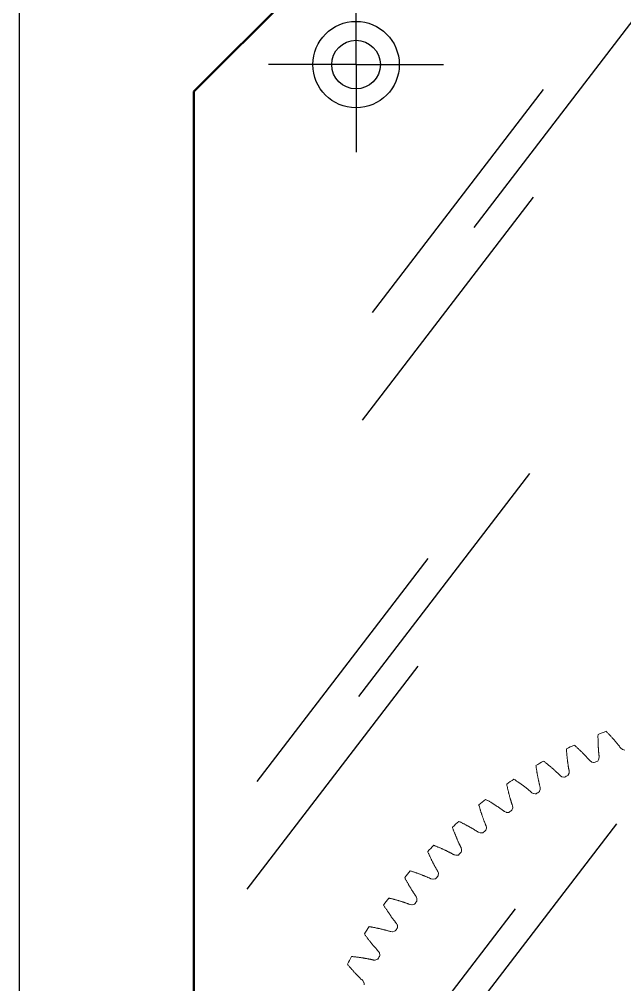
# Model space of a CAD drawing. Header units: millimetres. Extents: x 278858 to 279223, y 218711 to 219074.
# Drawn here: x 278858.1 to 278914.1, y 218940.2 to 219029.5 of the extents above; entities that cross this region are included whole.
import ezdxf

# ---------------------------------------------------------------- set-up
doc = ezdxf.new("R2010")
doc.units = ezdxf.units.MM
doc.header["$LTSCALE"] = 2
doc.linetypes.add('AM_ISO08W050', pattern=[18, 12, -1.5, 3, -1.5])
doc.linetypes.add('AM_ISO08W050x2', pattern=[9, 6, -0.75, 1.5, -0.75])
for name, color, linetype, lineweight in [('AM_4', 3, 'Continuous', 25), ('AM_7', 1, 'AM_ISO08W050', 25), ('AM_9', 251, 'Continuous', 15), ('Visibile (ANSI)', 7, 'Continuous', 50)]:
    doc.layers.add(name, color=color, linetype=linetype, lineweight=lineweight)

msp = doc.modelspace()

# ---------------------------------------------------------------- linework, layer by layer
msp.add_lwpolyline([(279222.873, 219074.478), (278858.103, 219074.478), (278858.103, 218711.099), (279222.873, 218711.099)], close=True)
for radius in [4, 2.25]:
    msp.add_circle((278889.271, 219025.328), radius)
at = {"layer": 'AM_4'}
for p, q in [((278915.991, 219030.901), (278900.162, 219010.259)), ((278906.594, 219023.014), (278890.766, 219002.372)), ((278905.655, 219013.061), (278889.827, 218992.419)), ((278905.327, 218987.49), (278889.499, 218966.849)), ((278895.931, 218979.603), (278880.103, 218958.961)), ((278894.991, 218969.65), (278879.163, 218949.009)), ((278913.382, 218955.064), (278897.554, 218934.422)), ((278903.986, 218947.177), (278888.158, 218926.535))]:
    msp.add_line(p, q, dxfattribs=at)
at = {"layer": 'AM_7', "linetype": 'AM_ISO08W050x2'}
for q in [(278889.271, 219033.419), (278881.18, 219025.328), (278889.271, 219017.237), (278897.362, 219025.328)]:
    msp.add_line((278889.271, 219025.328), q, dxfattribs=at)
at = {"layer": 'AM_9'}
for p, q in [((278911.667, 218963.265), (278911.666, 218963.204)), ((278911.666, 218963.204), (278911.666, 218963.143)), ((278911.666, 218963.143), (278911.666, 218963.083)), ((278911.666, 218963.083), (278911.666, 218963.023)), ((278911.666, 218963.023), (278911.667, 218962.964)), ((278911.667, 218963.327), (278911.667, 218963.265)), ((278911.667, 218962.964), (278911.667, 218962.905)), ((278912.456, 218963.584), (278912.412, 218963.628)), ((278912.498, 218963.54), (278912.456, 218963.584)), ((278912.541, 218963.497), (278912.498, 218963.54)), ((278912.583, 218963.453), (278912.541, 218963.497)), ((278912.624, 218963.41), (278912.583, 218963.453)), ((278912.665, 218963.367), (278912.624, 218963.41)), ((278912.705, 218963.325), (278912.665, 218963.367)), ((278912.745, 218963.282), (278912.705, 218963.325)), ((278912.784, 218963.24), (278912.745, 218963.282)), ((278912.823, 218963.198), (278912.784, 218963.24)), ((278912.862, 218963.156), (278912.823, 218963.198)), ((278912.9, 218963.115), (278912.862, 218963.156)), ((278912.937, 218963.073), (278912.9, 218963.115)), ((278912.974, 218963.032), (278912.937, 218963.073)), ((278913.011, 218962.992), (278912.974, 218963.032)), ((278913.047, 218962.951), (278913.011, 218962.992)), ((278913.082, 218962.911), (278913.047, 218962.951)), ((278909.514, 218962.307), (278909.468, 218962.347)), ((278909.56, 218962.266), (278909.514, 218962.307)), ((278909.605, 218962.226), (278909.56, 218962.266)), ((278909.65, 218962.185), (278909.605, 218962.226)), ((278909.694, 218962.145), (278909.65, 218962.185)), ((278909.738, 218962.105), (278909.694, 218962.145)), ((278909.781, 218962.065), (278909.738, 218962.105)), ((278909.824, 218962.026), (278909.781, 218962.065)), ((278911.667, 218962.905), (278911.668, 218962.847)), ((278911.668, 218962.847), (278911.669, 218962.789)), ((278911.669, 218962.789), (278911.67, 218962.732)), ((278911.67, 218962.732), (278911.672, 218962.675)), ((278911.672, 218962.675), (278911.673, 218962.619)), ((278911.673, 218962.619), (278911.675, 218962.564)), ((278911.675, 218962.564), (278911.677, 218962.508)), ((278911.677, 218962.508), (278911.679, 218962.454)), ((278911.679, 218962.454), (278911.681, 218962.399)), ((278911.681, 218962.399), (278911.683, 218962.346)), ((278911.683, 218962.346), (278911.686, 218962.292)), ((278911.686, 218962.292), (278911.689, 218962.24)), ((278911.689, 218962.24), (278911.692, 218962.188)), ((278911.692, 218962.188), (278911.695, 218962.136)), ((278911.695, 218962.136), (278911.698, 218962.085)), ((278911.698, 218962.085), (278911.701, 218962.034)), ((278913.117, 218962.871), (278913.082, 218962.911)), ((278913.152, 218962.831), (278913.117, 218962.871)), ((278913.186, 218962.791), (278913.152, 218962.831)), ((278913.22, 218962.752), (278913.186, 218962.791)), ((278913.253, 218962.713), (278913.22, 218962.752)), ((278913.286, 218962.674), (278913.253, 218962.713)), ((278913.318, 218962.636), (278913.286, 218962.674)), ((278913.35, 218962.598), (278913.318, 218962.636)), ((278913.382, 218962.56), (278913.35, 218962.598)), ((278913.413, 218962.522), (278913.382, 218962.56)), ((278913.444, 218962.485), (278913.413, 218962.522)), ((278913.474, 218962.447), (278913.444, 218962.485)), ((278913.503, 218962.411), (278913.474, 218962.447)), ((278913.533, 218962.374), (278913.503, 218962.411)), ((278913.562, 218962.338), (278913.533, 218962.374)), ((278913.59, 218962.302), (278913.562, 218962.338)), ((278913.618, 218962.266), (278913.59, 218962.302)), ((278913.646, 218962.231), (278913.618, 218962.266)), ((278913.673, 218962.196), (278913.646, 218962.231)), ((278913.699, 218962.161), (278913.673, 218962.196)), ((278913.726, 218962.126), (278913.699, 218962.161)), ((278913.752, 218962.092), (278913.726, 218962.126)), ((278913.78, 218962.059), (278913.752, 218962.092)), ((278913.897, 218961.96), (278913.78, 218962.059)), ((278908.746, 218961.995), (278908.749, 218961.934)), ((278908.749, 218961.934), (278908.753, 218961.873)), ((278908.753, 218961.873), (278908.757, 218961.812)), ((278908.757, 218961.812), (278908.761, 218961.752)), ((278908.761, 218961.752), (278908.766, 218961.692)), ((278908.766, 218961.692), (278908.77, 218961.633)), ((278908.77, 218961.633), (278908.775, 218961.575)), ((278908.775, 218961.575), (278908.78, 218961.517)), ((278908.78, 218961.517), (278908.785, 218961.459)), ((278908.785, 218961.459), (278908.79, 218961.402)), ((278908.79, 218961.402), (278908.795, 218961.346)), ((278908.795, 218961.346), (278908.801, 218961.29)), ((278908.801, 218961.29), (278908.806, 218961.234)), ((278908.806, 218961.234), (278908.812, 218961.179)), ((278908.812, 218961.179), (278908.818, 218961.125)), ((278909.866, 218961.987), (278909.824, 218962.026)), ((278909.908, 218961.947), (278909.866, 218961.987)), ((278909.949, 218961.908), (278909.908, 218961.947)), ((278909.99, 218961.87), (278909.949, 218961.908)), ((278910.03, 218961.831), (278909.99, 218961.87)), ((278910.07, 218961.793), (278910.03, 218961.831)), ((278910.109, 218961.755), (278910.07, 218961.793)), ((278910.148, 218961.717), (278910.109, 218961.755)), ((278910.186, 218961.679), (278910.148, 218961.717)), ((278910.224, 218961.641), (278910.186, 218961.679)), ((278910.261, 218961.604), (278910.224, 218961.641)), ((278910.298, 218961.567), (278910.261, 218961.604)), ((278910.335, 218961.53), (278910.298, 218961.567)), ((278910.37, 218961.494), (278910.335, 218961.53)), ((278910.406, 218961.457), (278910.37, 218961.494)), ((278910.441, 218961.421), (278910.406, 218961.457)), ((278910.475, 218961.385), (278910.441, 218961.421)), ((278910.51, 218961.35), (278910.475, 218961.385)), ((278910.543, 218961.314), (278910.51, 218961.35)), ((278910.576, 218961.279), (278910.543, 218961.314)), ((278910.609, 218961.244), (278910.576, 218961.279)), ((278910.641, 218961.209), (278910.609, 218961.244)), ((278910.673, 218961.175), (278910.641, 218961.209)), ((278910.704, 218961.141), (278910.673, 218961.175)), ((278911.701, 218962.034), (278911.705, 218961.984)), ((278911.705, 218961.984), (278911.708, 218961.934)), ((278911.708, 218961.934), (278911.712, 218961.885)), ((278911.712, 218961.885), (278911.716, 218961.836)), ((278911.716, 218961.836), (278911.72, 218961.788)), ((278911.72, 218961.788), (278911.724, 218961.74)), ((278911.724, 218961.74), (278911.728, 218961.693)), ((278911.728, 218961.693), (278911.732, 218961.647)), ((278911.732, 218961.647), (278911.737, 218961.6)), ((278911.737, 218961.6), (278911.741, 218961.555)), ((278911.741, 218961.555), (278911.746, 218961.51)), ((278911.746, 218961.51), (278911.751, 218961.465)), ((278911.751, 218961.465), (278911.755, 218961.421)), ((278911.755, 218961.421), (278911.76, 218961.377)), ((278911.773, 218961.249), (278911.758, 218961.096)), ((278911.76, 218961.377), (278911.765, 218961.334)), ((278911.765, 218961.334), (278911.771, 218961.292)), ((278911.771, 218961.292), (278911.773, 218961.249)), ((278913.924, 218961.941), (278913.897, 218961.96)), ((278914.072, 218961.899), (278913.924, 218961.941)), ((278914.138, 218961.878), (278914.072, 218961.899)), ((278905.924, 218960.463), (278905.932, 218960.402)), ((278905.932, 218960.402), (278905.94, 218960.341)), ((278905.94, 218960.341), (278905.948, 218960.281)), ((278905.948, 218960.281), (278905.957, 218960.222)), ((278906.669, 218960.827), (278906.62, 218960.865)), ((278906.717, 218960.79), (278906.669, 218960.827)), ((278906.765, 218960.753), (278906.717, 218960.79)), ((278906.813, 218960.716), (278906.765, 218960.753)), ((278906.86, 218960.679), (278906.813, 218960.716)), ((278906.906, 218960.642), (278906.86, 218960.679)), ((278906.952, 218960.605), (278906.906, 218960.642)), ((278906.997, 218960.569), (278906.952, 218960.605)), ((278907.042, 218960.533), (278906.997, 218960.569)), ((278907.087, 218960.497), (278907.042, 218960.533)), ((278907.13, 218960.461), (278907.087, 218960.497)), ((278907.174, 218960.425), (278907.13, 218960.461)), ((278907.217, 218960.389), (278907.174, 218960.425)), ((278907.259, 218960.354), (278907.217, 218960.389)), ((278907.301, 218960.318), (278907.259, 218960.354)), ((278907.342, 218960.283), (278907.301, 218960.318)), ((278907.383, 218960.248), (278907.342, 218960.283)), ((278908.818, 218961.125), (278908.824, 218961.071)), ((278908.824, 218961.071), (278908.83, 218961.018)), ((278908.83, 218961.018), (278908.836, 218960.965)), ((278908.836, 218960.965), (278908.843, 218960.912)), ((278908.843, 218960.912), (278908.849, 218960.861)), ((278908.849, 218960.861), (278908.856, 218960.809)), ((278908.856, 218960.809), (278908.863, 218960.758)), ((278908.863, 218960.758), (278908.87, 218960.708)), ((278908.87, 218960.708), (278908.876, 218960.658)), ((278908.876, 218960.658), (278908.884, 218960.609)), ((278908.884, 218960.609), (278908.891, 218960.56)), ((278908.891, 218960.56), (278908.898, 218960.512)), ((278908.898, 218960.512), (278908.905, 218960.464)), ((278908.905, 218960.464), (278908.913, 218960.417)), ((278908.913, 218960.417), (278908.92, 218960.37)), ((278908.92, 218960.37), (278908.928, 218960.324)), ((278908.928, 218960.324), (278908.935, 218960.278)), ((278908.935, 218960.278), (278908.943, 218960.233)), ((278910.735, 218961.107), (278910.704, 218961.141)), ((278910.766, 218961.073), (278910.735, 218961.107)), ((278910.796, 218961.04), (278910.766, 218961.073)), ((278910.825, 218961.007), (278910.796, 218961.04)), ((278910.854, 218960.974), (278910.825, 218961.007)), ((278910.883, 218960.941), (278910.854, 218960.974)), ((278910.911, 218960.909), (278910.883, 218960.941)), ((278910.941, 218960.878), (278910.911, 218960.909)), ((278911.065, 218960.787), (278910.941, 218960.878)), ((278911.093, 218960.77), (278911.065, 218960.787)), ((278911.244, 218960.738), (278911.093, 218960.77)), ((278911.311, 218960.722), (278911.244, 218960.738)), ((278911.675, 218960.93), (278911.642, 218960.869)), ((278911.752, 218961.063), (278911.675, 218960.93)), ((278911.758, 218961.096), (278911.752, 218961.063)), ((278905.957, 218960.222), (278905.965, 218960.162)), ((278905.965, 218960.162), (278905.974, 218960.104)), ((278905.974, 218960.104), (278905.983, 218960.046)), ((278905.983, 218960.046), (278905.992, 218959.988)), ((278905.992, 218959.988), (278906.001, 218959.931)), ((278906.001, 218959.931), (278906.01, 218959.875)), ((278906.01, 218959.875), (278906.019, 218959.819)), ((278906.019, 218959.819), (278906.028, 218959.763)), ((278906.028, 218959.763), (278906.038, 218959.708)), ((278906.038, 218959.708), (278906.047, 218959.654)), ((278906.047, 218959.654), (278906.057, 218959.6)), ((278906.057, 218959.6), (278906.067, 218959.547)), ((278906.067, 218959.547), (278906.077, 218959.494)), ((278906.077, 218959.494), (278906.087, 218959.442)), ((278906.087, 218959.442), (278906.097, 218959.39)), ((278906.097, 218959.39), (278906.107, 218959.338)), ((278907.423, 218960.213), (278907.383, 218960.248)), ((278907.463, 218960.179), (278907.423, 218960.213)), ((278907.503, 218960.144), (278907.463, 218960.179)), ((278907.541, 218960.11), (278907.503, 218960.144)), ((278907.58, 218960.076), (278907.541, 218960.11)), ((278907.618, 218960.042), (278907.58, 218960.076)), ((278907.655, 218960.009), (278907.618, 218960.042)), ((278907.692, 218959.975), (278907.655, 218960.009)), ((278907.729, 218959.942), (278907.692, 218959.975)), ((278907.765, 218959.909), (278907.729, 218959.942)), ((278907.8, 218959.876), (278907.765, 218959.909)), ((278907.835, 218959.844), (278907.8, 218959.876)), ((278907.87, 218959.811), (278907.835, 218959.844)), ((278907.904, 218959.779), (278907.87, 218959.811)), ((278907.937, 218959.747), (278907.904, 218959.779)), ((278907.971, 218959.716), (278907.937, 218959.747)), ((278908.003, 218959.684), (278907.971, 218959.716)), ((278908.036, 218959.653), (278908.003, 218959.684)), ((278908.067, 218959.622), (278908.036, 218959.653)), ((278908.099, 218959.591), (278908.067, 218959.622)), ((278908.129, 218959.561), (278908.099, 218959.591)), ((278908.16, 218959.531), (278908.129, 218959.561)), ((278908.192, 218959.502), (278908.16, 218959.531)), ((278908.322, 218959.42), (278908.192, 218959.502)), ((278908.351, 218959.405), (278908.322, 218959.42)), ((278908.504, 218959.384), (278908.351, 218959.405)), ((278908.572, 218959.372), (278908.504, 218959.384)), ((278908.92, 218959.605), (278908.892, 218959.542)), ((278908.988, 218959.743), (278908.92, 218959.605)), ((278908.943, 218960.233), (278908.951, 218960.188)), ((278908.951, 218960.188), (278908.959, 218960.144)), ((278908.959, 218960.144), (278908.967, 218960.1)), ((278908.967, 218960.1), (278908.975, 218960.057)), ((278908.975, 218960.057), (278908.983, 218960.015)), ((278908.983, 218960.015), (278908.991, 218959.972)), ((278908.992, 218959.776), (278908.988, 218959.743)), ((278908.991, 218959.972), (278908.996, 218959.93)), ((278908.996, 218959.93), (278908.992, 218959.776)), ((278903.216, 218958.738), (278903.228, 218958.678)), ((278903.228, 218958.678), (278903.241, 218958.618)), ((278903.241, 218958.618), (278903.253, 218958.558)), ((278903.253, 218958.558), (278903.266, 218958.499)), ((278903.266, 218958.499), (278903.278, 218958.441)), ((278903.934, 218959.153), (278903.882, 218959.187)), ((278903.985, 218959.119), (278903.934, 218959.153)), ((278904.035, 218959.086), (278903.985, 218959.119)), ((278904.085, 218959.052), (278904.035, 218959.086)), ((278904.134, 218959.018), (278904.085, 218959.052)), ((278904.183, 218958.985), (278904.134, 218959.018)), ((278904.232, 218958.952), (278904.183, 218958.985)), ((278904.279, 218958.918), (278904.232, 218958.952)), ((278904.327, 218958.885), (278904.279, 218958.918)), ((278904.373, 218958.852), (278904.327, 218958.885)), ((278904.42, 218958.82), (278904.373, 218958.852)), ((278904.465, 218958.787), (278904.42, 218958.82)), ((278904.511, 218958.754), (278904.465, 218958.787)), ((278904.555, 218958.722), (278904.511, 218958.754)), ((278904.6, 218958.69), (278904.555, 218958.722)), ((278904.643, 218958.657), (278904.6, 218958.69)), ((278904.687, 218958.625), (278904.643, 218958.657)), ((278904.729, 218958.593), (278904.687, 218958.625)), ((278904.771, 218958.562), (278904.729, 218958.593)), ((278904.813, 218958.53), (278904.771, 218958.562)), ((278904.854, 218958.499), (278904.813, 218958.53)), ((278904.895, 218958.467), (278904.854, 218958.499)), ((278906.107, 218959.338), (278906.117, 218959.288)), ((278906.117, 218959.288), (278906.127, 218959.237)), ((278906.127, 218959.237), (278906.137, 218959.188)), ((278906.137, 218959.188), (278906.148, 218959.138)), ((278906.148, 218959.138), (278906.158, 218959.09)), ((278906.158, 218959.09), (278906.169, 218959.042)), ((278906.169, 218959.042), (278906.179, 218958.994)), ((278906.179, 218958.994), (278906.19, 218958.947)), ((278906.19, 218958.947), (278906.201, 218958.9)), ((278906.201, 218958.9), (278906.211, 218958.854)), ((278906.211, 218958.854), (278906.222, 218958.808)), ((278906.222, 218958.808), (278906.233, 218958.763)), ((278906.233, 218958.763), (278906.244, 218958.719)), ((278906.244, 218958.719), (278906.255, 218958.675)), ((278906.255, 218958.675), (278906.266, 218958.631)), ((278906.266, 218958.631), (278906.277, 218958.588)), ((278906.277, 218958.588), (278906.288, 218958.546)), ((278906.288, 218958.546), (278906.298, 218958.504)), ((278906.298, 218958.504), (278906.309, 218958.462)), ((278903.278, 218958.441), (278903.291, 218958.383)), ((278903.291, 218958.383), (278903.304, 218958.326)), ((278903.304, 218958.326), (278903.317, 218958.269)), ((278903.317, 218958.269), (278903.33, 218958.213)), ((278903.33, 218958.213), (278903.343, 218958.157)), ((278903.343, 218958.157), (278903.356, 218958.102)), ((278903.356, 218958.102), (278903.369, 218958.047)), ((278903.369, 218958.047), (278903.382, 218957.993)), ((278903.382, 218957.993), (278903.396, 218957.939)), ((278903.396, 218957.939), (278903.409, 218957.886)), ((278903.409, 218957.886), (278903.422, 218957.834)), ((278903.422, 218957.834), (278903.436, 218957.782)), ((278903.436, 218957.782), (278903.449, 218957.73)), ((278903.449, 218957.73), (278903.463, 218957.679)), ((278903.463, 218957.679), (278903.477, 218957.629)), ((278903.477, 218957.629), (278903.49, 218957.579)), ((278904.935, 218958.436), (278904.895, 218958.467)), ((278904.975, 218958.405), (278904.935, 218958.436)), ((278905.014, 218958.375), (278904.975, 218958.405)), ((278905.053, 218958.344), (278905.014, 218958.375)), ((278905.091, 218958.314), (278905.053, 218958.344)), ((278905.129, 218958.284), (278905.091, 218958.314)), ((278905.166, 218958.254), (278905.129, 218958.284)), ((278905.203, 218958.224), (278905.166, 218958.254)), ((278905.239, 218958.194), (278905.203, 218958.224)), ((278905.275, 218958.165), (278905.239, 218958.194)), ((278905.31, 218958.135), (278905.275, 218958.165)), ((278905.345, 218958.106), (278905.31, 218958.135)), ((278905.379, 218958.077), (278905.345, 218958.106)), ((278905.413, 218958.049), (278905.379, 218958.077)), ((278905.446, 218958.02), (278905.413, 218958.049)), ((278905.479, 218957.992), (278905.446, 218958.02)), ((278905.512, 218957.964), (278905.479, 218957.992)), ((278905.546, 218957.937), (278905.512, 218957.964)), ((278905.681, 218957.864), (278905.546, 218957.937)), ((278905.711, 218957.852), (278905.681, 218957.864)), ((278905.865, 218957.841), (278905.711, 218957.852)), ((278905.934, 218957.834), (278905.865, 218957.841)), ((278906.265, 218958.091), (278906.241, 218958.026)), ((278906.323, 218958.234), (278906.265, 218958.091)), ((278906.309, 218958.462), (278906.318, 218958.42)), ((278906.318, 218958.42), (278906.324, 218958.267)), ((278906.324, 218958.267), (278906.323, 218958.234)), ((278900.635, 218956.828), (278900.652, 218956.769)), ((278900.652, 218956.769), (278900.668, 218956.71)), ((278900.668, 218956.71), (278900.685, 218956.651)), ((278901.322, 218957.293), (278901.268, 218957.323)), ((278901.375, 218957.262), (278901.322, 218957.293)), ((278901.428, 218957.232), (278901.375, 218957.262)), ((278901.48, 218957.202), (278901.428, 218957.232)), ((278901.532, 218957.172), (278901.48, 218957.202)), ((278901.583, 218957.142), (278901.532, 218957.172)), ((278901.633, 218957.112), (278901.583, 218957.142)), ((278901.683, 218957.082), (278901.633, 218957.112)), ((278901.733, 218957.053), (278901.683, 218957.082)), ((278901.782, 218957.023), (278901.733, 218957.053)), ((278901.83, 218956.993), (278901.782, 218957.023)), ((278901.878, 218956.964), (278901.83, 218956.993)), ((278901.925, 218956.935), (278901.878, 218956.964)), ((278901.972, 218956.905), (278901.925, 218956.935)), ((278902.019, 218956.876), (278901.972, 218956.905)), ((278902.065, 218956.847), (278902.019, 218956.876)), ((278902.11, 218956.818), (278902.065, 218956.847)), ((278902.155, 218956.789), (278902.11, 218956.818)), ((278902.199, 218956.761), (278902.155, 218956.789)), ((278902.243, 218956.732), (278902.199, 218956.761)), ((278902.286, 218956.704), (278902.243, 218956.732)), ((278902.329, 218956.675), (278902.286, 218956.704)), ((278903.49, 218957.579), (278903.504, 218957.529)), ((278903.504, 218957.529), (278903.518, 218957.481)), ((278903.518, 218957.481), (278903.532, 218957.432)), ((278903.532, 218957.432), (278903.546, 218957.384)), ((278903.546, 218957.384), (278903.559, 218957.337)), ((278903.559, 218957.337), (278903.573, 218957.29)), ((278903.573, 218957.29), (278903.587, 218957.244)), ((278903.587, 218957.244), (278903.601, 218957.198)), ((278903.601, 218957.198), (278903.615, 218957.153)), ((278903.615, 218957.153), (278903.629, 218957.108)), ((278903.629, 218957.108), (278903.643, 218957.064)), ((278903.643, 218957.064), (278903.657, 218957.02)), ((278903.657, 218957.02), (278903.671, 218956.977)), ((278903.671, 218956.977), (278903.685, 218956.934)), ((278903.685, 218956.934), (278903.699, 218956.892)), ((278903.699, 218956.892), (278903.712, 218956.851)), ((278903.712, 218956.851), (278903.726, 218956.81)), ((278903.726, 218956.81), (278903.74, 218956.769)), ((278903.74, 218956.769), (278903.752, 218956.727)), ((278903.752, 218956.727), (278903.769, 218956.575)), ((278900.685, 218956.651), (278900.701, 218956.593)), ((278900.701, 218956.593), (278900.718, 218956.536)), ((278900.718, 218956.536), (278900.735, 218956.479)), ((278900.735, 218956.479), (278900.751, 218956.423)), ((278900.751, 218956.423), (278900.768, 218956.367)), ((278900.768, 218956.367), (278900.785, 218956.312)), ((278900.785, 218956.312), (278900.802, 218956.257)), ((278900.802, 218956.257), (278900.819, 218956.203)), ((278900.819, 218956.203), (278900.836, 218956.15)), ((278900.836, 218956.15), (278900.853, 218956.097)), ((278900.853, 218956.097), (278900.87, 218956.044)), ((278900.87, 218956.044), (278900.887, 218955.992)), ((278900.887, 218955.992), (278900.904, 218955.941)), ((278900.904, 218955.941), (278900.921, 218955.89)), ((278900.921, 218955.89), (278900.938, 218955.839)), ((278900.938, 218955.839), (278900.955, 218955.789)), ((278902.371, 218956.647), (278902.329, 218956.675)), ((278902.413, 218956.619), (278902.371, 218956.647)), ((278902.454, 218956.591), (278902.413, 218956.619)), ((278902.495, 218956.563), (278902.454, 218956.591)), ((278902.535, 218956.536), (278902.495, 218956.563)), ((278902.575, 218956.508), (278902.535, 218956.536)), ((278902.614, 218956.481), (278902.575, 218956.508)), ((278902.653, 218956.454), (278902.614, 218956.481)), ((278902.691, 218956.427), (278902.653, 218956.454)), ((278902.729, 218956.4), (278902.691, 218956.427)), ((278902.766, 218956.373), (278902.729, 218956.4)), ((278902.803, 218956.346), (278902.766, 218956.373)), ((278902.839, 218956.32), (278902.803, 218956.346)), ((278902.875, 218956.294), (278902.839, 218956.32)), ((278902.91, 218956.268), (278902.875, 218956.294)), ((278902.945, 218956.242), (278902.91, 218956.268)), ((278902.979, 218956.216), (278902.945, 218956.242)), ((278903.015, 218956.192), (278902.979, 218956.216)), ((278903.155, 218956.129), (278903.015, 218956.192)), ((278903.186, 218956.118), (278903.155, 218956.129)), ((278903.34, 218956.118), (278903.186, 218956.118)), ((278903.409, 218956.116), (278903.34, 218956.118)), ((278903.722, 218956.395), (278903.702, 218956.329)), ((278903.769, 218956.542), (278903.722, 218956.395)), ((278903.769, 218956.575), (278903.769, 218956.542)), ((278898.847, 218955.254), (278898.791, 218955.281)), ((278898.902, 218955.228), (278898.847, 218955.254)), ((278898.956, 218955.201), (278898.902, 218955.228)), ((278899.01, 218955.175), (278898.956, 218955.201)), ((278899.064, 218955.148), (278899.01, 218955.175)), ((278899.117, 218955.122), (278899.064, 218955.148)), ((278899.17, 218955.096), (278899.117, 218955.122)), ((278899.222, 218955.07), (278899.17, 218955.096)), ((278899.273, 218955.043), (278899.222, 218955.07)), ((278899.324, 218955.017), (278899.273, 218955.043)), ((278899.374, 218954.991), (278899.324, 218955.017)), ((278899.424, 218954.965), (278899.374, 218954.991)), ((278899.473, 218954.939), (278899.424, 218954.965)), ((278899.522, 218954.913), (278899.473, 218954.939)), ((278899.57, 218954.887), (278899.522, 218954.913)), ((278900.955, 218955.789), (278900.972, 218955.74)), ((278900.972, 218955.74), (278900.99, 218955.691)), ((278900.99, 218955.691), (278901.007, 218955.643)), ((278901.007, 218955.643), (278901.024, 218955.595)), ((278901.024, 218955.595), (278901.041, 218955.547)), ((278901.041, 218955.547), (278901.058, 218955.501)), ((278901.058, 218955.501), (278901.075, 218955.454)), ((278901.075, 218955.454), (278901.092, 218955.409)), ((278901.092, 218955.409), (278901.11, 218955.364)), ((278901.11, 218955.364), (278901.127, 218955.319)), ((278901.127, 218955.319), (278901.144, 218955.275)), ((278901.144, 218955.275), (278901.161, 218955.231)), ((278901.161, 218955.231), (278901.178, 218955.188)), ((278901.178, 218955.188), (278901.195, 218955.145)), ((278901.195, 218955.145), (278901.211, 218955.103)), ((278901.211, 218955.103), (278901.228, 218955.062)), ((278901.228, 218955.062), (278901.245, 218955.021)), ((278901.245, 218955.021), (278901.262, 218954.98)), ((278901.262, 218954.98), (278901.279, 218954.94)), ((278901.279, 218954.94), (278901.295, 218954.901)), ((278901.295, 218954.901), (278901.31, 218954.86)), ((278898.194, 218954.743), (278898.214, 218954.685)), ((278898.214, 218954.685), (278898.235, 218954.627)), ((278898.235, 218954.627), (278898.255, 218954.57)), ((278898.255, 218954.57), (278898.276, 218954.513)), ((278898.276, 218954.513), (278898.297, 218954.457)), ((278898.297, 218954.457), (278898.317, 218954.402)), ((278898.317, 218954.402), (278898.338, 218954.347)), ((278898.338, 218954.347), (278898.358, 218954.293)), ((278898.358, 218954.293), (278898.379, 218954.239)), ((278898.379, 218954.239), (278898.4, 218954.185)), ((278898.4, 218954.185), (278898.42, 218954.132)), ((278898.42, 218954.132), (278898.441, 218954.08)), ((278898.441, 218954.08), (278898.462, 218954.028)), ((278898.462, 218954.028), (278898.482, 218953.977)), ((278899.618, 218954.862), (278899.57, 218954.887)), ((278899.665, 218954.836), (278899.618, 218954.862)), ((278899.712, 218954.81), (278899.665, 218954.836)), ((278899.758, 218954.785), (278899.712, 218954.81)), ((278899.804, 218954.759), (278899.758, 218954.785)), ((278899.849, 218954.734), (278899.804, 218954.759)), ((278899.894, 218954.709), (278899.849, 218954.734)), ((278899.938, 218954.684), (278899.894, 218954.709)), ((278899.982, 218954.658), (278899.938, 218954.684)), ((278900.025, 218954.633), (278899.982, 218954.658)), ((278900.067, 218954.609), (278900.025, 218954.633)), ((278900.109, 218954.584), (278900.067, 218954.609)), ((278900.151, 218954.559), (278900.109, 218954.584)), ((278900.192, 218954.534), (278900.151, 218954.559)), ((278900.232, 218954.51), (278900.192, 218954.534)), ((278900.272, 218954.486), (278900.232, 218954.51)), ((278900.312, 218954.461), (278900.272, 218954.486)), ((278900.351, 218954.437), (278900.312, 218954.461)), ((278900.389, 218954.413), (278900.351, 218954.437)), ((278900.427, 218954.39), (278900.389, 218954.413)), ((278900.465, 218954.366), (278900.427, 218954.39)), ((278900.502, 218954.342), (278900.465, 218954.366)), ((278900.538, 218954.319), (278900.502, 218954.342)), ((278900.575, 218954.296), (278900.538, 218954.319)), ((278900.612, 218954.274), (278900.575, 218954.296)), ((278900.756, 218954.221), (278900.612, 218954.274)), ((278900.788, 218954.212), (278900.756, 218954.221)), ((278900.941, 218954.223), (278900.788, 218954.212)), ((278901.011, 218954.226), (278900.941, 218954.223)), ((278901.303, 218954.527), (278901.288, 218954.459)), ((278901.34, 218954.676), (278901.303, 218954.527)), ((278901.31, 218954.86), (278901.337, 218954.709)), ((278901.337, 218954.709), (278901.34, 218954.676)), ((278898.482, 218953.977), (278898.503, 218953.926)), ((278898.503, 218953.926), (278898.524, 218953.876)), ((278898.524, 218953.876), (278898.544, 218953.827)), ((278898.544, 218953.827), (278898.565, 218953.777)), ((278898.565, 218953.777), (278898.586, 218953.729)), ((278898.586, 218953.729), (278898.606, 218953.681)), ((278898.606, 218953.681), (278898.627, 218953.633)), ((278898.627, 218953.633), (278898.647, 218953.586)), ((278898.647, 218953.586), (278898.668, 218953.54)), ((278898.668, 218953.54), (278898.688, 218953.494)), ((278898.688, 218953.494), (278898.708, 218953.448)), ((278898.708, 218953.448), (278898.729, 218953.403)), ((278898.729, 218953.403), (278898.749, 218953.359)), ((278898.749, 218953.359), (278898.769, 218953.315)), ((278898.769, 218953.315), (278898.789, 218953.272)), ((278898.789, 218953.272), (278898.809, 218953.229)), ((278898.809, 218953.229), (278898.829, 218953.186)), ((278898.829, 218953.186), (278898.849, 218953.145)), ((278898.849, 218953.145), (278898.869, 218953.103)), ((278895.904, 218952.492), (278895.928, 218952.436)), ((278895.928, 218952.436), (278895.953, 218952.38)), ((278895.953, 218952.38), (278895.977, 218952.324)), ((278895.977, 218952.324), (278896.002, 218952.269)), ((278896.002, 218952.269), (278896.026, 218952.215)), ((278896.519, 218953.048), (278896.462, 218953.07)), ((278896.576, 218953.025), (278896.519, 218953.048)), ((278896.632, 218953.003), (278896.576, 218953.025)), ((278896.688, 218952.98), (278896.632, 218953.003)), ((278896.744, 218952.958), (278896.688, 218952.98)), ((278896.798, 218952.935), (278896.744, 218952.958)), ((278896.852, 218952.913), (278896.798, 218952.935)), ((278896.906, 218952.89), (278896.852, 218952.913)), ((278896.959, 218952.868), (278896.906, 218952.89)), ((278897.012, 218952.845), (278896.959, 218952.868)), ((278897.064, 218952.822), (278897.012, 218952.845)), ((278897.116, 218952.8), (278897.064, 218952.822)), ((278897.167, 218952.778), (278897.116, 218952.8)), ((278897.217, 218952.755), (278897.167, 218952.778)), ((278897.267, 218952.733), (278897.217, 218952.755)), ((278897.316, 218952.71), (278897.267, 218952.733)), ((278897.365, 218952.688), (278897.316, 218952.71)), ((278897.414, 218952.666), (278897.365, 218952.688)), ((278897.462, 218952.643), (278897.414, 218952.666)), ((278897.509, 218952.621), (278897.462, 218952.643)), ((278897.556, 218952.599), (278897.509, 218952.621)), ((278897.602, 218952.577), (278897.556, 218952.599)), ((278897.648, 218952.555), (278897.602, 218952.577)), ((278897.693, 218952.533), (278897.648, 218952.555)), ((278897.738, 218952.511), (278897.693, 218952.533)), ((278897.782, 218952.489), (278897.738, 218952.511)), ((278897.826, 218952.467), (278897.782, 218952.489)), ((278897.869, 218952.446), (278897.826, 218952.467)), ((278897.911, 218952.424), (278897.869, 218952.446)), ((278897.954, 218952.402), (278897.911, 218952.424)), ((278897.995, 218952.381), (278897.954, 218952.402)), ((278898.036, 218952.359), (278897.995, 218952.381)), ((278898.077, 218952.338), (278898.036, 218952.359)), ((278898.117, 218952.317), (278898.077, 218952.338)), ((278898.157, 218952.296), (278898.117, 218952.317)), ((278898.196, 218952.275), (278898.157, 218952.296)), ((278898.234, 218952.254), (278898.196, 218952.275)), ((278898.272, 218952.233), (278898.234, 218952.254)), ((278898.31, 218952.212), (278898.272, 218952.233)), ((278898.869, 218953.103), (278898.889, 218953.062)), ((278898.889, 218953.062), (278898.909, 218953.022)), ((278898.909, 218953.022), (278898.928, 218952.982)), ((278898.928, 218952.982), (278898.948, 218952.943)), ((278898.948, 218952.943), (278898.967, 218952.904)), ((278898.967, 218952.904), (278898.987, 218952.866)), ((278898.987, 218952.866), (278899.004, 218952.826)), ((278899.004, 218952.826), (278899.042, 218952.678)), ((278899.02, 218952.494), (278899.01, 218952.425)), ((278899.047, 218952.645), (278899.02, 218952.494)), ((278899.042, 218952.678), (278899.047, 218952.645)), ((278896.026, 218952.215), (278896.051, 218952.161)), ((278896.051, 218952.161), (278896.075, 218952.107)), ((278896.075, 218952.107), (278896.099, 218952.055)), ((278896.099, 218952.055), (278896.124, 218952.002)), ((278896.124, 218952.002), (278896.148, 218951.951)), ((278896.148, 218951.951), (278896.172, 218951.899)), ((278896.172, 218951.899), (278896.197, 218951.849)), ((278896.197, 218951.849), (278896.221, 218951.798)), ((278896.221, 218951.798), (278896.245, 218951.749)), ((278896.245, 218951.749), (278896.269, 218951.7)), ((278896.269, 218951.7), (278896.293, 218951.651)), ((278896.293, 218951.651), (278896.317, 218951.603)), ((278896.317, 218951.603), (278896.341, 218951.555)), ((278896.341, 218951.555), (278896.365, 218951.508)), ((278896.365, 218951.508), (278896.389, 218951.462)), ((278896.389, 218951.462), (278896.413, 218951.416)), ((278896.413, 218951.416), (278896.437, 218951.37)), ((278896.437, 218951.37), (278896.46, 218951.325)), ((278896.46, 218951.325), (278896.484, 218951.281)), ((278898.349, 218952.194), (278898.31, 218952.212)), ((278898.496, 218952.151), (278898.349, 218952.194)), ((278898.529, 218952.144), (278898.496, 218952.151)), ((278898.681, 218952.166), (278898.529, 218952.144)), ((278898.75, 218952.173), (278898.681, 218952.166)), ((278894.351, 218950.685), (278894.293, 218950.703)), ((278894.41, 218950.666), (278894.351, 218950.685)), ((278894.468, 218950.648), (278894.41, 218950.666)), ((278894.525, 218950.629), (278894.468, 218950.648)), ((278894.582, 218950.61), (278894.525, 218950.629)), ((278894.638, 218950.592), (278894.582, 218950.61)), ((278894.693, 218950.573), (278894.638, 218950.592)), ((278894.748, 218950.554), (278894.693, 218950.573)), ((278894.803, 218950.536), (278894.748, 218950.554)), ((278894.857, 218950.517), (278894.803, 218950.536)), ((278894.911, 218950.498), (278894.857, 218950.517)), ((278894.964, 218950.479), (278894.911, 218950.498)), ((278895.016, 218950.46), (278894.964, 218950.479)), ((278895.068, 218950.441), (278895.016, 218950.46)), ((278895.119, 218950.422), (278895.068, 218950.441)), ((278896.484, 218951.281), (278896.507, 218951.237)), ((278896.507, 218951.237), (278896.531, 218951.193)), ((278896.531, 218951.193), (278896.554, 218951.151)), ((278896.554, 218951.151), (278896.577, 218951.108)), ((278896.577, 218951.108), (278896.6, 218951.066)), ((278896.6, 218951.066), (278896.623, 218951.025)), ((278896.623, 218951.025), (278896.646, 218950.984)), ((278896.646, 218950.984), (278896.669, 218950.944)), ((278896.669, 218950.944), (278896.692, 218950.904)), ((278896.692, 218950.904), (278896.714, 218950.865)), ((278896.714, 218950.865), (278896.737, 218950.826)), ((278896.737, 218950.826), (278896.759, 218950.787)), ((278896.759, 218950.787), (278896.782, 218950.75)), ((278896.782, 218950.75), (278896.804, 218950.712)), ((278896.804, 218950.712), (278896.826, 218950.675)), ((278896.826, 218950.675), (278896.846, 218950.637)), ((278896.846, 218950.637), (278896.894, 218950.491)), ((278896.901, 218950.459), (278896.885, 218950.306)), ((278896.894, 218950.491), (278896.901, 218950.459)), ((278893.776, 218950.088), (278893.805, 218950.033)), ((278893.805, 218950.033), (278893.833, 218949.979)), ((278893.833, 218949.979), (278893.861, 218949.925)), ((278893.861, 218949.925), (278893.889, 218949.872)), ((278893.889, 218949.872), (278893.918, 218949.819)), ((278893.918, 218949.819), (278893.946, 218949.767)), ((278893.946, 218949.767), (278893.974, 218949.716)), ((278893.974, 218949.716), (278894.002, 218949.665)), ((278894.002, 218949.665), (278894.03, 218949.614)), ((278894.03, 218949.614), (278894.058, 218949.564)), ((278894.058, 218949.564), (278894.086, 218949.515)), ((278895.17, 218950.404), (278895.119, 218950.422)), ((278895.221, 218950.385), (278895.17, 218950.404)), ((278895.27, 218950.366), (278895.221, 218950.385)), ((278895.32, 218950.347), (278895.27, 218950.366)), ((278895.369, 218950.328), (278895.32, 218950.347)), ((278895.417, 218950.309), (278895.369, 218950.328)), ((278895.464, 218950.29), (278895.417, 218950.309)), ((278895.512, 218950.272), (278895.464, 218950.29)), ((278895.558, 218950.253), (278895.512, 218950.272)), ((278895.604, 218950.234), (278895.558, 218950.253)), ((278895.65, 218950.215), (278895.604, 218950.234)), ((278895.695, 218950.197), (278895.65, 218950.215)), ((278895.74, 218950.178), (278895.695, 218950.197)), ((278895.784, 218950.159), (278895.74, 218950.178)), ((278895.827, 218950.141), (278895.784, 218950.159)), ((278895.87, 218950.122), (278895.827, 218950.141)), ((278895.913, 218950.104), (278895.87, 218950.122)), ((278895.955, 218950.085), (278895.913, 218950.104)), ((278895.996, 218950.067), (278895.955, 218950.085)), ((278896.037, 218950.049), (278895.996, 218950.067)), ((278896.078, 218950.031), (278896.037, 218950.049)), ((278896.118, 218950.012), (278896.078, 218950.031)), ((278896.157, 218949.994), (278896.118, 218950.012)), ((278896.196, 218949.976), (278896.157, 218949.994)), ((278896.236, 218949.96), (278896.196, 218949.976)), ((278896.386, 218949.927), (278896.236, 218949.96)), ((278896.419, 218949.924), (278896.386, 218949.927)), ((278896.569, 218949.955), (278896.419, 218949.924)), ((278896.638, 218949.968), (278896.569, 218949.955)), ((278896.885, 218950.306), (278896.88, 218950.237)), ((278894.086, 218949.515), (278894.113, 218949.466)), ((278894.113, 218949.466), (278894.141, 218949.417)), ((278894.141, 218949.417), (278894.169, 218949.37)), ((278894.169, 218949.37), (278894.196, 218949.322)), ((278894.196, 218949.322), (278894.224, 218949.275)), ((278894.224, 218949.275), (278894.251, 218949.229)), ((278894.251, 218949.229), (278894.278, 218949.183)), ((278894.278, 218949.183), (278894.305, 218949.138)), ((278894.305, 218949.138), (278894.332, 218949.093)), ((278894.332, 218949.093), (278894.359, 218949.049)), ((278894.359, 218949.049), (278894.386, 218949.005)), ((278894.386, 218949.005), (278894.413, 218948.962)), ((278894.413, 218948.962), (278894.439, 218948.919)), ((278894.439, 218948.919), (278894.466, 218948.877)), ((278894.466, 218948.877), (278894.492, 218948.836)), ((278894.492, 218948.836), (278894.519, 218948.794)), ((278894.519, 218948.794), (278894.545, 218948.754)), ((278894.545, 218948.754), (278894.571, 218948.714)), ((278894.571, 218948.714), (278894.597, 218948.674)), ((278894.597, 218948.674), (278894.622, 218948.635)), ((278892.354, 218948.176), (278892.294, 218948.19)), ((278892.413, 218948.162), (278892.354, 218948.176)), ((278892.472, 218948.147), (278892.413, 218948.162)), ((278892.531, 218948.133), (278892.472, 218948.147)), ((278892.589, 218948.118), (278892.531, 218948.133)), ((278892.646, 218948.103), (278892.589, 218948.118)), ((278892.703, 218948.089), (278892.646, 218948.103)), ((278892.759, 218948.074), (278892.703, 218948.089)), ((278892.815, 218948.059), (278892.759, 218948.074)), ((278892.87, 218948.044), (278892.815, 218948.059)), ((278892.925, 218948.029), (278892.87, 218948.044)), ((278892.979, 218948.014), (278892.925, 218948.029)), ((278893.033, 218947.999), (278892.979, 218948.014)), ((278893.086, 218947.983), (278893.033, 218947.999)), ((278893.138, 218947.968), (278893.086, 218947.983)), ((278893.19, 218947.953), (278893.138, 218947.968)), ((278893.242, 218947.937), (278893.19, 218947.953)), ((278893.293, 218947.922), (278893.242, 218947.937)), ((278893.343, 218947.907), (278893.293, 218947.922)), ((278893.393, 218947.891), (278893.343, 218947.907)), ((278893.443, 218947.876), (278893.393, 218947.891)), ((278893.492, 218947.86), (278893.443, 218947.876)), ((278893.54, 218947.845), (278893.492, 218947.86)), ((278893.588, 218947.829), (278893.54, 218947.845)), ((278893.635, 218947.814), (278893.588, 218947.829)), ((278893.682, 218947.799), (278893.635, 218947.814)), ((278893.728, 218947.783), (278893.682, 218947.799)), ((278893.774, 218947.768), (278893.728, 218947.783)), ((278893.819, 218947.752), (278893.774, 218947.768)), ((278893.864, 218947.737), (278893.819, 218947.752)), ((278894.622, 218948.635), (278894.648, 218948.596)), ((278894.648, 218948.596), (278894.673, 218948.558)), ((278894.673, 218948.558), (278894.699, 218948.52)), ((278894.699, 218948.52), (278894.724, 218948.483)), ((278894.724, 218948.483), (278894.749, 218948.447)), ((278894.749, 218948.447), (278894.773, 218948.41)), ((278894.773, 218948.41), (278894.798, 218948.375)), ((278894.798, 218948.375), (278894.823, 218948.339)), ((278894.823, 218948.339), (278894.845, 218948.303)), ((278894.845, 218948.303), (278894.904, 218948.161)), ((278894.904, 218948.161), (278894.913, 218948.129)), ((278894.908, 218947.975), (278894.907, 218947.906)), ((278894.913, 218948.129), (278894.908, 218947.975)), ((278891.822, 218947.54), (278891.854, 218947.488)), ((278891.854, 218947.488), (278891.886, 218947.436)), ((278891.886, 218947.436), (278891.918, 218947.384)), ((278891.918, 218947.384), (278891.95, 218947.333)), ((278891.95, 218947.333), (278891.982, 218947.283)), ((278891.982, 218947.283), (278892.013, 218947.233)), ((278892.013, 218947.233), (278892.045, 218947.183)), ((278892.045, 218947.183), (278892.076, 218947.134)), ((278892.076, 218947.134), (278892.108, 218947.086)), ((278892.108, 218947.086), (278892.139, 218947.038)), ((278892.139, 218947.038), (278892.17, 218946.99)), ((278892.17, 218946.99), (278892.201, 218946.944)), ((278892.201, 218946.944), (278892.232, 218946.897)), ((278892.232, 218946.897), (278892.263, 218946.851)), ((278893.908, 218947.721), (278893.864, 218947.737)), ((278893.952, 218947.706), (278893.908, 218947.721)), ((278893.995, 218947.69), (278893.952, 218947.706)), ((278894.038, 218947.675), (278893.995, 218947.69)), ((278894.08, 218947.659), (278894.038, 218947.675)), ((278894.122, 218947.644), (278894.08, 218947.659)), ((278894.163, 218947.629), (278894.122, 218947.644)), ((278894.203, 218947.613), (278894.163, 218947.629)), ((278894.243, 218947.598), (278894.203, 218947.613)), ((278894.284, 218947.585), (278894.243, 218947.598)), ((278894.437, 218947.563), (278894.284, 218947.585)), ((278894.47, 218947.561), (278894.437, 218947.563)), ((278894.617, 218947.603), (278894.47, 218947.561)), ((278894.684, 218947.621), (278894.617, 218947.603)), ((278892.263, 218946.851), (278892.294, 218946.806)), ((278892.294, 218946.806), (278892.325, 218946.761)), ((278892.325, 218946.761), (278892.355, 218946.717)), ((278892.355, 218946.717), (278892.386, 218946.673)), ((278892.386, 218946.673), (278892.416, 218946.63)), ((278892.416, 218946.63), (278892.446, 218946.587)), ((278892.446, 218946.587), (278892.476, 218946.545)), ((278892.476, 218946.545), (278892.506, 218946.503)), ((278892.506, 218946.503), (278892.535, 218946.462)), ((278892.535, 218946.462), (278892.565, 218946.421)), ((278892.565, 218946.421), (278892.594, 218946.381)), ((278892.594, 218946.381), (278892.623, 218946.341)), ((278892.623, 218946.341), (278892.652, 218946.302)), ((278892.652, 218946.302), (278892.681, 218946.263)), ((278892.681, 218946.263), (278892.71, 218946.225)), ((278892.71, 218946.225), (278892.739, 218946.187)), ((278892.739, 218946.187), (278892.767, 218946.15)), ((278892.767, 218946.15), (278892.795, 218946.113)), ((278892.795, 218946.113), (278892.823, 218946.077)), ((278892.823, 218946.077), (278892.851, 218946.041)), ((278892.851, 218946.041), (278892.879, 218946.006)), ((278892.879, 218946.006), (278892.906, 218945.971)), ((278892.906, 218945.971), (278892.933, 218945.937)), ((278890.536, 218945.534), (278890.475, 218945.544)), ((278890.596, 218945.524), (278890.536, 218945.534)), ((278890.656, 218945.514), (278890.596, 218945.524)), ((278890.716, 218945.503), (278890.656, 218945.514)), ((278890.774, 218945.493), (278890.716, 218945.503)), ((278890.833, 218945.482), (278890.774, 218945.493)), ((278890.89, 218945.471), (278890.833, 218945.482)), ((278890.947, 218945.46), (278890.89, 218945.471)), ((278891.004, 218945.449), (278890.947, 218945.46)), ((278891.06, 218945.438), (278891.004, 218945.449)), ((278891.116, 218945.427), (278891.06, 218945.438)), ((278891.171, 218945.416), (278891.116, 218945.427)), ((278891.226, 218945.404), (278891.171, 218945.416)), ((278891.28, 218945.393), (278891.226, 218945.404)), ((278891.333, 218945.381), (278891.28, 218945.393)), ((278891.386, 218945.37), (278891.333, 218945.381)), ((278891.439, 218945.358), (278891.386, 218945.37)), ((278891.491, 218945.346), (278891.439, 218945.358)), ((278891.542, 218945.335), (278891.491, 218945.346)), ((278891.593, 218945.323), (278891.542, 218945.335)), ((278891.643, 218945.311), (278891.593, 218945.323)), ((278891.693, 218945.299), (278891.643, 218945.311)), ((278891.742, 218945.287), (278891.693, 218945.299)), ((278891.791, 218945.275), (278891.742, 218945.287)), ((278891.84, 218945.262), (278891.791, 218945.275)), ((278891.887, 218945.25), (278891.84, 218945.262)), ((278891.935, 218945.238), (278891.887, 218945.25)), ((278891.981, 218945.226), (278891.935, 218945.238)), ((278892.028, 218945.213), (278891.981, 218945.226)), ((278892.073, 218945.201), (278892.028, 218945.213)), ((278892.119, 218945.189), (278892.073, 218945.201)), ((278892.163, 218945.176), (278892.119, 218945.189)), ((278892.207, 218945.164), (278892.163, 218945.176)), ((278892.251, 218945.152), (278892.207, 218945.164)), ((278892.294, 218945.139), (278892.251, 218945.152)), ((278892.337, 218945.127), (278892.294, 218945.139)), ((278892.379, 218945.114), (278892.337, 218945.127)), ((278892.42, 218945.102), (278892.379, 218945.114)), ((278892.461, 218945.089), (278892.42, 218945.102)), ((278892.503, 218945.079), (278892.461, 218945.089)), ((278892.657, 218945.068), (278892.503, 218945.079)), ((278892.834, 218945.121), (278892.69, 218945.068)), ((278892.9, 218945.143), (278892.834, 218945.121)), ((278892.933, 218945.937), (278892.961, 218945.903)), ((278892.961, 218945.903), (278892.988, 218945.869)), ((278892.988, 218945.869), (278893.013, 218945.834)), ((278893.013, 218945.834), (278893.081, 218945.697)), ((278893.081, 218945.697), (278893.093, 218945.666)), ((278893.093, 218945.666), (278893.098, 218945.512)), ((278893.098, 218945.512), (278893.102, 218945.443)), ((278890.049, 218944.863), (278890.085, 218944.813)), ((278890.085, 218944.813), (278890.121, 218944.763)), ((278890.121, 218944.763), (278890.156, 218944.714)), ((278890.156, 218944.714), (278890.192, 218944.665)), ((278890.192, 218944.665), (278890.227, 218944.617)), ((278890.227, 218944.617), (278890.262, 218944.569)), ((278890.262, 218944.569), (278890.297, 218944.522)), ((278890.297, 218944.522), (278890.332, 218944.476)), ((278890.332, 218944.476), (278890.367, 218944.429)), ((278890.367, 218944.429), (278890.401, 218944.384)), ((278890.401, 218944.384), (278890.436, 218944.339)), ((278890.436, 218944.339), (278890.47, 218944.294)), ((278890.47, 218944.294), (278890.504, 218944.25)), ((278890.504, 218944.25), (278890.538, 218944.207)), ((278890.538, 218944.207), (278890.572, 218944.163)), ((278892.69, 218945.068), (278892.657, 218945.068)), ((278890.572, 218944.163), (278890.606, 218944.121)), ((278890.606, 218944.121), (278890.639, 218944.079)), ((278890.639, 218944.079), (278890.673, 218944.037)), ((278890.673, 218944.037), (278890.706, 218943.996)), ((278890.706, 218943.996), (278890.739, 218943.956)), ((278890.739, 218943.956), (278890.772, 218943.916)), ((278890.772, 218943.916), (278890.804, 218943.876)), ((278890.804, 218943.876), (278890.837, 218943.837)), ((278890.837, 218943.837), (278890.869, 218943.798)), ((278890.869, 218943.798), (278890.901, 218943.76)), ((278890.901, 218943.76), (278890.933, 218943.723)), ((278890.933, 218943.723), (278890.965, 218943.686)), ((278890.965, 218943.686), (278890.996, 218943.649)), ((278890.996, 218943.649), (278891.027, 218943.613)), ((278891.027, 218943.613), (278891.059, 218943.577)), ((278891.059, 218943.577), (278891.09, 218943.542)), ((278891.09, 218943.542), (278891.12, 218943.507)), ((278891.12, 218943.507), (278891.151, 218943.473)), ((278891.151, 218943.473), (278891.181, 218943.439)), ((278891.181, 218943.439), (278891.211, 218943.406)), ((278891.211, 218943.406), (278891.241, 218943.373)), ((278891.241, 218943.373), (278891.271, 218943.341)), ((278891.271, 218943.341), (278891.3, 218943.309)), ((278891.3, 218943.309), (278891.329, 218943.277)), ((278888.907, 218942.772), (278888.846, 218942.778)), ((278888.968, 218942.766), (278888.907, 218942.772)), ((278889.028, 218942.76), (278888.968, 218942.766)), ((278889.088, 218942.754), (278889.028, 218942.76)), ((278889.148, 218942.747), (278889.088, 218942.754)), ((278889.206, 218942.741), (278889.148, 218942.747)), ((278889.265, 218942.734), (278889.206, 218942.741)), ((278889.323, 218942.727), (278889.265, 218942.734)), ((278889.38, 218942.72), (278889.323, 218942.727)), ((278889.437, 218942.713), (278889.38, 218942.72)), ((278889.493, 218942.706), (278889.437, 218942.713)), ((278889.549, 218942.698), (278889.493, 218942.706)), ((278889.604, 218942.691), (278889.549, 218942.698)), ((278889.659, 218942.683), (278889.604, 218942.691)), ((278889.713, 218942.675), (278889.659, 218942.683)), ((278889.766, 218942.667), (278889.713, 218942.675)), ((278889.82, 218942.659), (278889.766, 218942.667)), ((278889.872, 218942.651), (278889.82, 218942.659)), ((278889.924, 218942.643), (278889.872, 218942.651)), ((278889.976, 218942.635), (278889.924, 218942.643)), ((278890.027, 218942.626), (278889.976, 218942.635)), ((278890.078, 218942.618), (278890.027, 218942.626)), ((278890.128, 218942.609), (278890.078, 218942.618)), ((278890.177, 218942.601), (278890.128, 218942.609)), ((278890.226, 218942.592), (278890.177, 218942.601)), ((278890.275, 218942.583), (278890.226, 218942.592)), ((278890.323, 218942.574), (278890.275, 218942.583)), ((278890.37, 218942.565), (278890.323, 218942.574)), ((278890.417, 218942.556), (278890.37, 218942.565)), ((278890.464, 218942.547), (278890.417, 218942.556)), ((278890.51, 218942.538), (278890.464, 218942.547)), ((278890.555, 218942.529), (278890.51, 218942.538)), ((278890.6, 218942.519), (278890.555, 218942.529)), ((278890.644, 218942.51), (278890.6, 218942.519)), ((278890.688, 218942.501), (278890.644, 218942.51)), ((278890.732, 218942.491), (278890.688, 218942.501)), ((278890.775, 218942.482), (278890.732, 218942.491)), ((278890.817, 218942.472), (278890.775, 218942.482)), ((278890.859, 218942.463), (278890.817, 218942.472)), ((278890.901, 218942.455), (278890.859, 218942.463)), ((278891.055, 218942.454), (278890.901, 218942.455)), ((278891.088, 218942.457), (278891.055, 218942.454)), ((278891.228, 218942.52), (278891.088, 218942.457)), ((278891.292, 218942.546), (278891.228, 218942.52)), ((278891.329, 218943.277), (278891.357, 218943.244)), ((278891.357, 218943.244), (278891.434, 218943.112)), ((278891.434, 218943.112), (278891.448, 218943.082)), ((278891.448, 218943.082), (278891.464, 218942.929)), ((278891.464, 218942.929), (278891.473, 218942.86)), ((278888.468, 218942.069), (278888.508, 218942.021)), ((278888.508, 218942.021), (278888.547, 218941.974)), ((278888.547, 218941.974), (278888.585, 218941.927)), ((278888.585, 218941.927), (278888.624, 218941.881)), ((278888.624, 218941.881), (278888.663, 218941.835)), ((278888.663, 218941.835), (278888.701, 218941.79)), ((278888.701, 218941.79), (278888.739, 218941.746)), ((278888.739, 218941.746), (278888.777, 218941.702)), ((278888.777, 218941.702), (278888.815, 218941.658)), ((278888.815, 218941.658), (278888.853, 218941.615)), ((278888.853, 218941.615), (278888.89, 218941.572)), ((278888.89, 218941.572), (278888.928, 218941.53)), ((278888.928, 218941.53), (278888.965, 218941.489)), ((278888.965, 218941.489), (278889.002, 218941.448)), ((278889.002, 218941.448), (278889.038, 218941.407)), ((278889.038, 218941.407), (278889.075, 218941.367)), ((278889.075, 218941.367), (278889.111, 218941.327)), ((278889.111, 218941.327), (278889.148, 218941.288)), ((278889.148, 218941.288), (278889.184, 218941.25)), ((278889.184, 218941.25), (278889.219, 218941.211)), ((278889.219, 218941.211), (278889.255, 218941.174)), ((278889.255, 218941.174), (278889.29, 218941.137)), ((278889.29, 218941.137), (278889.325, 218941.1)), ((278889.325, 218941.1), (278889.36, 218941.064)), ((278889.36, 218941.064), (278889.395, 218941.028)), ((278889.395, 218941.028), (278889.429, 218940.993)), ((278889.429, 218940.993), (278889.464, 218940.958)), ((278889.464, 218940.958), (278889.498, 218940.923)), ((278889.498, 218940.923), (278889.531, 218940.89)), ((278889.531, 218940.89), (278889.565, 218940.856)), ((278889.565, 218940.856), (278889.598, 218940.823)), ((278889.598, 218940.823), (278889.631, 218940.791)), ((278889.631, 218940.791), (278889.664, 218940.759)), ((278889.664, 218940.759), (278889.697, 218940.727)), ((278889.697, 218940.727), (278889.729, 218940.696)), ((278889.729, 218940.696), (278889.761, 218940.665)), ((278889.761, 218940.665), (278889.793, 218940.635)), ((278889.793, 218940.635), (278889.824, 218940.605)), ((278889.824, 218940.605), (278889.856, 218940.576)), ((278889.856, 218940.576), (278889.885, 218940.545)), ((278889.885, 218940.545), (278889.972, 218940.418)), ((278889.972, 218940.418), (278889.988, 218940.389)), ((278889.988, 218940.389), (278890.015, 218940.238)), ((278890.015, 218940.238), (278890.029, 218940.17))]:
    msp.add_line(p, q, dxfattribs=at)
for radius, start, end in [(46, 111.49958, 112.50042), (46, 115.49958, 116.50042), (46, 119.49958, 120.50042), (43.75, 113.76278, 114.23722), (43.75, 117.76278, 118.23722), (46, 123.49958, 124.50042), (43.75, 121.76278, 122.23722), (46, 127.49958, 128.50042), (43.75, 125.76278, 126.23722), (46, 131.49958, 132.50042), (43.75, 129.76278, 130.23722), (46, 135.49958, 136.50042), (43.75, 133.76278, 134.23722), (46, 139.49958, 140.50042), (43.75, 137.76278, 138.23722), (46, 143.49958, 144.50042), (43.75, 141.76278, 142.23722), (46, 147.49958, 148.50042), (43.75, 145.76278, 146.23722), (46, 151.49958, 152.50042), (43.75, 149.76278, 150.23722)]:
    msp.add_arc((278929.271, 218920.828), radius, start, end, dxfattribs=at)
at = {"layer": 'Visibile (ANSI)'}
for p, q in [((278874.271, 219022.828), (278884.271, 219032.828)), ((278874.271, 218765.828), (278874.271, 219022.828))]:
    msp.add_line(p, q, dxfattribs=at)

doc.saveas('drawing.dxf')
